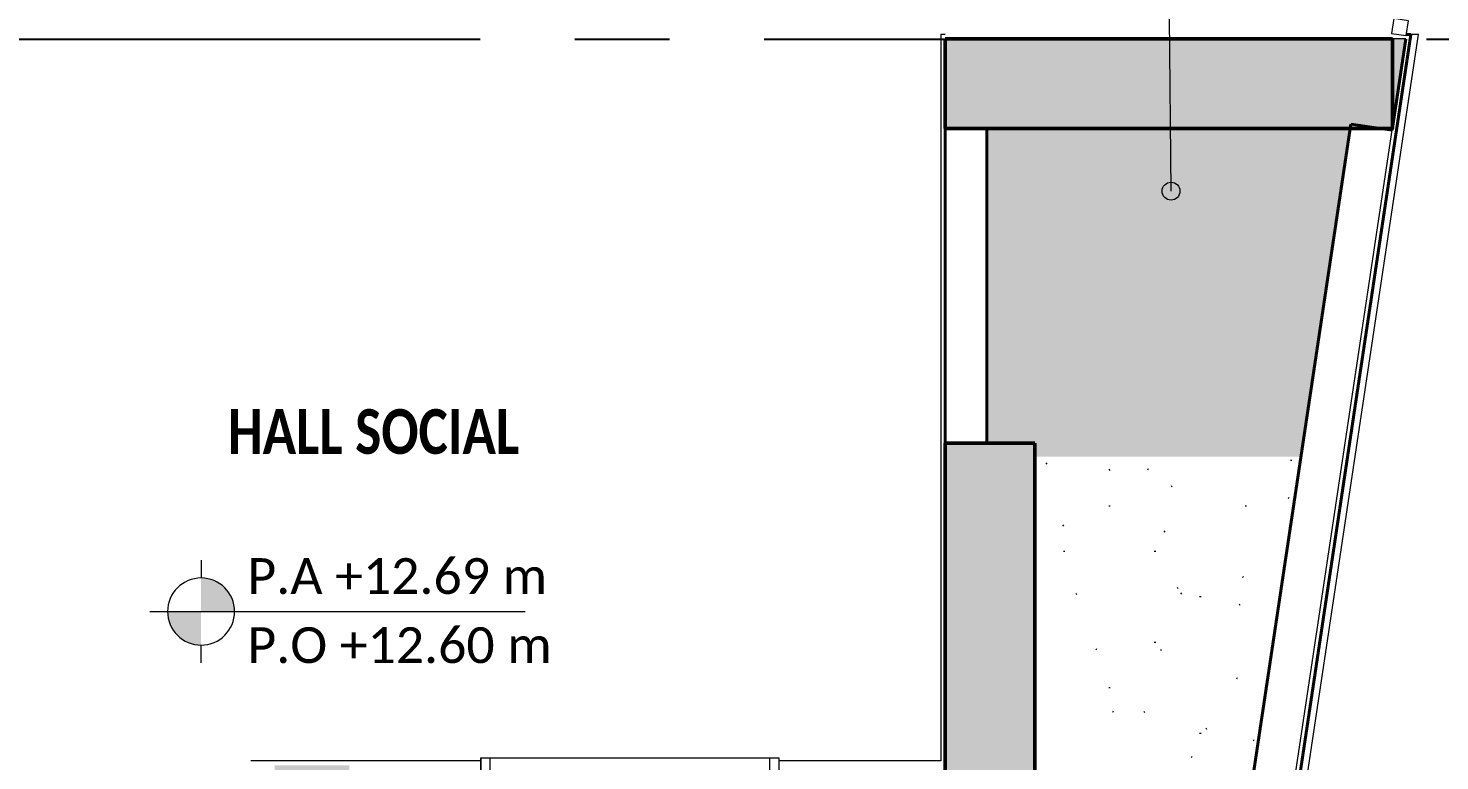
# Model space of a CAD drawing. Extents: x -14.2 to 52.3, y 3.7 to 90.9.
# Drawn here: x 11.005 to 15.741, y 24.139 to 26.595 of the extents above; entities that cross this region are included whole.
import ezdxf

# ---------------------------------------------------------------- set-up
doc = ezdxf.new("R2010")
doc.units = 0
doc.linetypes.add('limpo_PINI-PSG-PE-0102-LAZ-R00$0$CENTER2', pattern=[28.575, 19.05, -3.175, 3.175, -3.175])
for name, color, linetype, lineweight in [('limpo_PINI-PSG-PE-0102-LAZ-R00$0$A-AREA-IDEN', 2, 'Continuous', 5), ('limpo_PINI-PSG-PE-0102-LAZ-R00$0$A-FLOR-PATT', 8, 'Continuous', 5), ('limpo_PINI-PSG-PE-0102-LAZ-R00$0$A-GLAZ-CWMG', 1, 'Continuous', 5), ('limpo_PINI-PSG-PE-0102-LAZ-R00$0$A-WALL', 1, 'Continuous', 5), ('limpo_PINI-PSG-PE-0102-LAZ-R00$0$A-WALL-FNSH', 1, 'Continuous', 40), ('limpo_PINI-PSG-PE-0102-LAZ-R00$0$G-ANNO-DIMS', 1, 'Continuous', 5), ('limpo_PINI-PSG-PE-0102-LAZ-R00$0$M-EQPM', 1, 'Continuous', 5), ('limpo_PINI-PSG-PE-0102-LAZ-R00$0$S-BEAM', 12, 'Continuous', 5), ('limpo_PINI-PSG-PE-0102-LAZ-R00$0$S-COLS', 52, 'Continuous', 5)]:
    doc.layers.add(name, color=color, linetype=linetype, lineweight=lineweight)
for name, color, linetype in [('limpo_PINI-PSG-PE-0102-LAZ-R00$0$PA_ESTR', 181, 'limpo_PINI-PSG-PE-0102-LAZ-R00$0$CENTER2'), ('limpo_PINI-PSG-PE-0102-LAZ-R00$0$XR_ARQT', 7, 'Continuous'), ('XR_ARQT', 7, 'Continuous')]:
    doc.layers.add(name, color=color, linetype=linetype)
doc.styles.add('limpo_PINI-PSG-PE-0102-LAZ-R00$0$Calibri_2', font='calibri.ttf', dxfattribs={"height": 0.22})
doc.styles.add('limpo_PINI-PSG-PE-0102-LAZ-R00$0$Calibri_B', font='calibrib.ttf', dxfattribs={"width": 0.8, "height": 150})

# ---------------------------------------------------------------- blocks, each defined once
blk = doc.blocks.new('limpo_PINI-PSG-PE-0102-LAZ-R00$0$PINI-EST-PE-1101-TQR-R20_rvt-1-5PPE_008_LAZER__P_A_0_09_')
at = {"layer": 'limpo_PINI-PSG-PE-0102-LAZ-R00$0$A-FLOR-PATT', "lineweight": 18}
h = blk.add_hatch(dxfattribs=at)
h.set_pattern_fill('FP_1', color=130, style=0, pattern_type=2)
h.set_pattern_definition([(0, (0, 0), (609.6, 152.4), [5.029, -452.171, 5.029, -452.171, -2438.4]), (0, (0, 0), (609.6, 152.4), [-914.4, 5.029, -909.371, 5.029, -452.171, -1066.8]), (0, (0, 0), (609.6, 152.4), [-2286, 5.029, -299.771, 5.029, -756.971]), (120, (228.6, 76.2), (-436.7823, 451.729), [5.029, -452.171, 5.029, -452.171, -2438.4]), (120, (228.6, 76.2), (-436.7823, 451.729), [-914.4, 5.029, -909.371, 5.029, -452.171, -1066.8]), (120, (228.6, 76.2), (-436.7823, 451.729), [-2286, 5.029, -299.771, 5.029, -756.971]), (240, (304.8, 381), (-172.8177, -604.129), [5.029, -452.171, 5.029, -452.171, -2438.4]), (240, (304.8, 381), (-172.8177, -604.129), [-914.4, 5.029, -909.371, 5.029, -452.171, -1066.8]), (240, (304.8, 381), (-172.8177, -604.129), [-2286, 5.029, -299.771, 5.029, -756.971])])
h.paths.add_polyline_path([(5980, -2575), (6331.9, -2575), (6873.4, 1035), (5980, 1035), (5980, -2557.5)])
at = {"layer": 'limpo_PINI-PSG-PE-0102-LAZ-R00$0$S-BEAM'}
h = blk.add_hatch(color=10, dxfattribs=at)
h.paths.add_polyline_path([(6192.9, 1035), (6873.4, 1035), (7038.4, 2135), (5820, 2135), (5820, 2125), (5980, 2125), (5980, 1035)])
h.paths.add_polyline_path([(7179.1, 2129.1), (7180, 2135), (7141.7, 2134.7), (7174.3, 2129.8)])
h.paths.add_polyline_path([(7180, 2135), (7225, 2435), (7180, 2435), (7180, 2238.1)])
at = {"layer": 'limpo_PINI-PSG-PE-0102-LAZ-R00$0$S-COLS'}
for color, points in [(8, [(7180, 2135), (7180, 2435), (5680, 2435), (5680, 2135), (6474.9, 2135)]), (10, [(5980, 1080), (5980, 2125), (5820, 2125), (5820, 1080), (5967.6, 1080)]), (8, [(3430, -2765), (5980, -2765), (5980, 1080), (5680, 1080), (5680, -2515), (3680, -2515), (3680, 0), (3430, 0), (3430, -2557.5)])]:
    blk.add_hatch(color=color, dxfattribs=at).paths.add_polyline_path(points)
at = {"layer": 'limpo_PINI-PSG-PE-0102-LAZ-R00$0$S-BEAM', "color": 55, "lineweight": 18}
blk.add_line((7225, 2435), (7180, 2435), dxfattribs=at)
at = {"layer": 'limpo_PINI-PSG-PE-0102-LAZ-R00$0$S-COLS', "color": 7, "lineweight": 50}
for p, q in [((7180, 2435), (5680, 2435)), ((5680, 2435), (5680, 2135)), ((7180, 2135), (7180, 2435)), ((5680, 2135), (7180, 2135)), ((5980, 1080), (5680, 1080)), ((5680, 1080), (5680, -2515)), ((5980, -2765), (5980, 1080))]:
    blk.add_line(p, q, dxfattribs=at)
blk = doc.blocks.new('limpo_PINI-PSG-PE-0102-LAZ-R00$0$DAA_017_ELEVADOR_181 - ABERTURA DE 1_00m_ 1_80x1_90m-1426969-5PPE_008_LAZER__P_A_0_09_')
at = {"layer": 'limpo_PINI-PSG-PE-0102-LAZ-R00$0$M-EQPM'}
for p, q in [((-621.3, 2011.3), (-621.3, 2153.8)), ((-621.3, 2153.8), (621.3, 2153.8)), ((621.3, 2153.8), (621.3, 2011.3)), ((-621.3, 2091.3), (621.3, 2091.3)), ((-850, 132.6), (850, 1995)), ((-850, 1995), (850, 132.6)), ((-850, 132.6), (-850, 1995)), ((-850, 1995), (850, 1995)), ((621.3, 2011.3), (-621.3, 2011.3)), ((850, 1995), (850, 132.6)), ((-821.3, 227.6), (-821.3, 1900)), ((-821.3, 1900), (821.3, 1900)), ((821.3, 1900), (821.3, 227.6)), ((821.3, 227.6), (-821.3, 227.6)), ((-420, 155), (-420, 180)), ((-420, 180), (0, 180)), ((0, 155), (-420, 155)), ((0, 155), (0, 180)), ((0, 180), (520, 180)), ((0, 180), (0, 155)), ((520, 155), (0, 155)), ((520, 180), (520, 155)), ((850, 132.6), (-850, 132.6)), ((-450, -95), (-450, 95)), ((-450, 95), (-420, 95)), ((-450, -95), (-450, 95)), ((-450, 95), (550, 95)), ((-420, 70), (-420, 95)), ((-420, 95), (0, 95)), ((-420, 95), (-420, -95)), ((0, 70), (0, 95)), ((0, 95), (520, 95)), ((0, 95), (0, 70)), ((520, 95), (520, 70)), ((520, -95), (520, 95)), ((520, 95), (550, 95)), ((550, 95), (550, -95)), ((550, -95), (550, 95)), ((0, 70), (-420, 70)), ((520, 70), (0, 70)), ((-420, -95), (-450, -95)), ((550, -95), (-450, -95)), ((550, -95), (520, -95))]:
    blk.add_line(p, q, dxfattribs=at)
blk = doc.blocks.new('limpo_PINI-PSG-PE-0102-LAZ-R00$0$Montante retangular - 50 x 50-2058550-5PPE_008_LAZER__P_A_0_09_')
at = {"layer": 'limpo_PINI-PSG-PE-0102-LAZ-R00$0$A-GLAZ-CWMG', "lineweight": 15}
for p, q in [((0, 25), (-50, 25)), ((-50, 25), (-50, -25)), ((0, -25), (0, 25)), ((-50, -25), (0, -25))]:
    blk.add_line(p, q, dxfattribs=at)
blk = doc.blocks.new('limpo_PINI-PSG-PE-0102-LAZ-R00$0$Elevações de ponto - M_Cota de elevação - Alvo preenchido-23738-5PPE_008_LAZER__P_A_0_09_')
at = {"layer": 'limpo_PINI-PSG-PE-0102-LAZ-R00$0$G-ANNO-DIMS'}
h = blk.add_hatch(color=256, dxfattribs=at)
edge = h.paths.add_edge_path()
edge.add_line((0, 0), (-1.5, 0))
edge.add_arc((0, 0), 1.5, 90, 180, ccw=False)
edge.add_line((0, 1.5), (0, 0))
h = blk.add_hatch(color=256, dxfattribs=at)
edge = h.paths.add_edge_path()
edge.add_line((0, 0), (1.5, 0))
edge.add_arc((0, 0), 1.5, 270, 360, ccw=False)
edge.add_line((0, -1.5), (0, 0))
for p, q in [((0, 2.3), (0, 1.5)), ((-2.3, 0), (14.5, 0)), ((0, -2.3), (0, -1.5))]:
    blk.add_line(p, q, dxfattribs=at)
blk.add_circle((0, 0), 1.5, dxfattribs=at)
blk = doc.blocks.new('limpo_PINI-PSG-PE-0102-LAZ-R00$0$A$C745163c0')
at = {"layer": 'limpo_PINI-PSG-PE-0102-LAZ-R00$0$A-AREA-IDEN'}
h = blk.add_hatch(color=256, dxfattribs=at)
edge = h.paths.add_edge_path()
edge.add_arc((757.5, 4439.9), 30, 0, 360)
blk.add_line((757.5, 4439.9), (752.2, 5023.6), dxfattribs=at)
blk.add_circle((757.5, 4439.9), 30, dxfattribs=at)
at = {"layer": 'limpo_PINI-PSG-PE-0102-LAZ-R00$0$A-WALL', "color": 170, "lineweight": 40}
for p, q in [((732.5, -567.5), (1562.4, 4965)), ((1545, 4950), (1499.1, 4644.1)), ((1562.4, 4965), (1547.3, 4965)), ((140, 4650), (0, 4650)), ((0, 4650), (0, 3595)), ((140, 3595), (140, 4650)), ((1360.7, 4664.8), (651.9, -60)), ((1499.1, 4644.1), (1360.7, 4664.8)), ((0, 3595), (140, 3595))]:
    blk.add_line(p, q, dxfattribs=at)
at = {"layer": 'limpo_PINI-PSG-PE-0102-LAZ-R00$0$A-WALL'}
blk.add_line((717.6, -565.3), (1499.1, 4644.1), dxfattribs=at)
at = {"layer": 'limpo_PINI-PSG-PE-0102-LAZ-R00$0$A-WALL-FNSH', "lineweight": 5}
for p, q in [((-15, 4965), (-15, 2530)), ((0, 4965), (-15, 4965)), ((0, 2515), (0, 4950)), ((755.7, -581.1), (1587.7, 4965)), ((1587.7, 4965), (1562.4, 4965)), ((-1558.5, 2530), (-2330, 2530)), ((-15, 2530), (-558.5, 2530))]:
    blk.add_line(p, q, dxfattribs=at)
at = {"lineweight": 5}
blk.add_blockref('limpo_PINI-PSG-PE-0102-LAZ-R00$0$PINI-EST-PE-1101-TQR-R20_rvt-1-5PPE_008_LAZER__P_A_0_09_', (-5680, 2515), dxfattribs=at)
at = {"layer": 'limpo_PINI-PSG-PE-0102-LAZ-R00$0$A-GLAZ-CWMG', "rotation": 261.4685886268368}
blk.add_blockref('limpo_PINI-PSG-PE-0102-LAZ-R00$0$Montante retangular - 50 x 50-2058550-5PPE_008_LAZER__P_A_0_09_', (1522, 4965), dxfattribs=at)
at = {"layer": 'limpo_PINI-PSG-PE-0102-LAZ-R00$0$G-ANNO-DIMS', "extrusion": (0, 0, -1), "xscale": 74.99999999999996, "yscale": 74.99999999999996, "zscale": 74.99999999999996, "rotation": 180}
blk.add_blockref('limpo_PINI-PSG-PE-0102-LAZ-R00$0$Elevações de ponto - M_Cota de elevação - Alvo preenchido-23738-5PPE_008_LAZER__P_A_0_09_', (2496.8, 3030.3), dxfattribs=at)
at = {"layer": 'limpo_PINI-PSG-PE-0102-LAZ-R00$0$M-EQPM', "rotation": 180}
blk.add_blockref('limpo_PINI-PSG-PE-0102-LAZ-R00$0$DAA_017_ELEVADOR_181 - ABERTURA DE 1_00m_ 1_80x1_90m-1426969-5PPE_008_LAZER__P_A_0_09_', (-1008.5, 2445), dxfattribs=at)
at = {"layer": 'limpo_PINI-PSG-PE-0102-LAZ-R00$0$A-AREA-IDEN', "insert": (-2407, 3708.9), "char_height": 150, "width": 1212.151, "attachment_point": 1, "style": 'limpo_PINI-PSG-PE-0102-LAZ-R00$0$Calibri_B'}
blk.add_mtext('HALL SOCIAL', dxfattribs=at)
at = {"layer": 'limpo_PINI-PSG-PE-0102-LAZ-R00$0$G-ANNO-DIMS', "insert": (-2341.4, 3209.3), "char_height": 120, "width": 1240.975, "attachment_point": 1, "line_spacing_factor": 1.158048, "style": 'limpo_PINI-PSG-PE-0102-LAZ-R00$0$Calibri_2'}
blk.add_mtext('P.A +12.69 m\\PP.O +12.60 m', dxfattribs=at)
blk = doc.blocks.new('limpo_PINI-PSG-PE-0102-LAZ-R00')
at = {"layer": 'limpo_PINI-PSG-PE-0102-LAZ-R00$0$XR_ARQT', "xscale": 0.001000000000038553, "yscale": 0.001000000000038553, "zscale": 0.001000000000038553}
blk.add_blockref('limpo_PINI-PSG-PE-0102-LAZ-R00$0$A$C745163c0', (14.124, 21.592), dxfattribs=at)
at = {"layer": 'limpo_PINI-PSG-PE-0102-LAZ-R00$0$PA_ESTR', "ltscale": 0.1}
blk.add_lwpolyline([(10.659, 26.5409), (40.019, 26.5409)], dxfattribs=at)

msp = doc.modelspace()

# ---------------------------------------------------------------- block references
at = {"layer": 'XR_ARQT'}
msp.add_blockref('limpo_PINI-PSG-PE-0102-LAZ-R00', (-0.0418, 0.017), dxfattribs=at)

doc.saveas('drawing.dxf')
